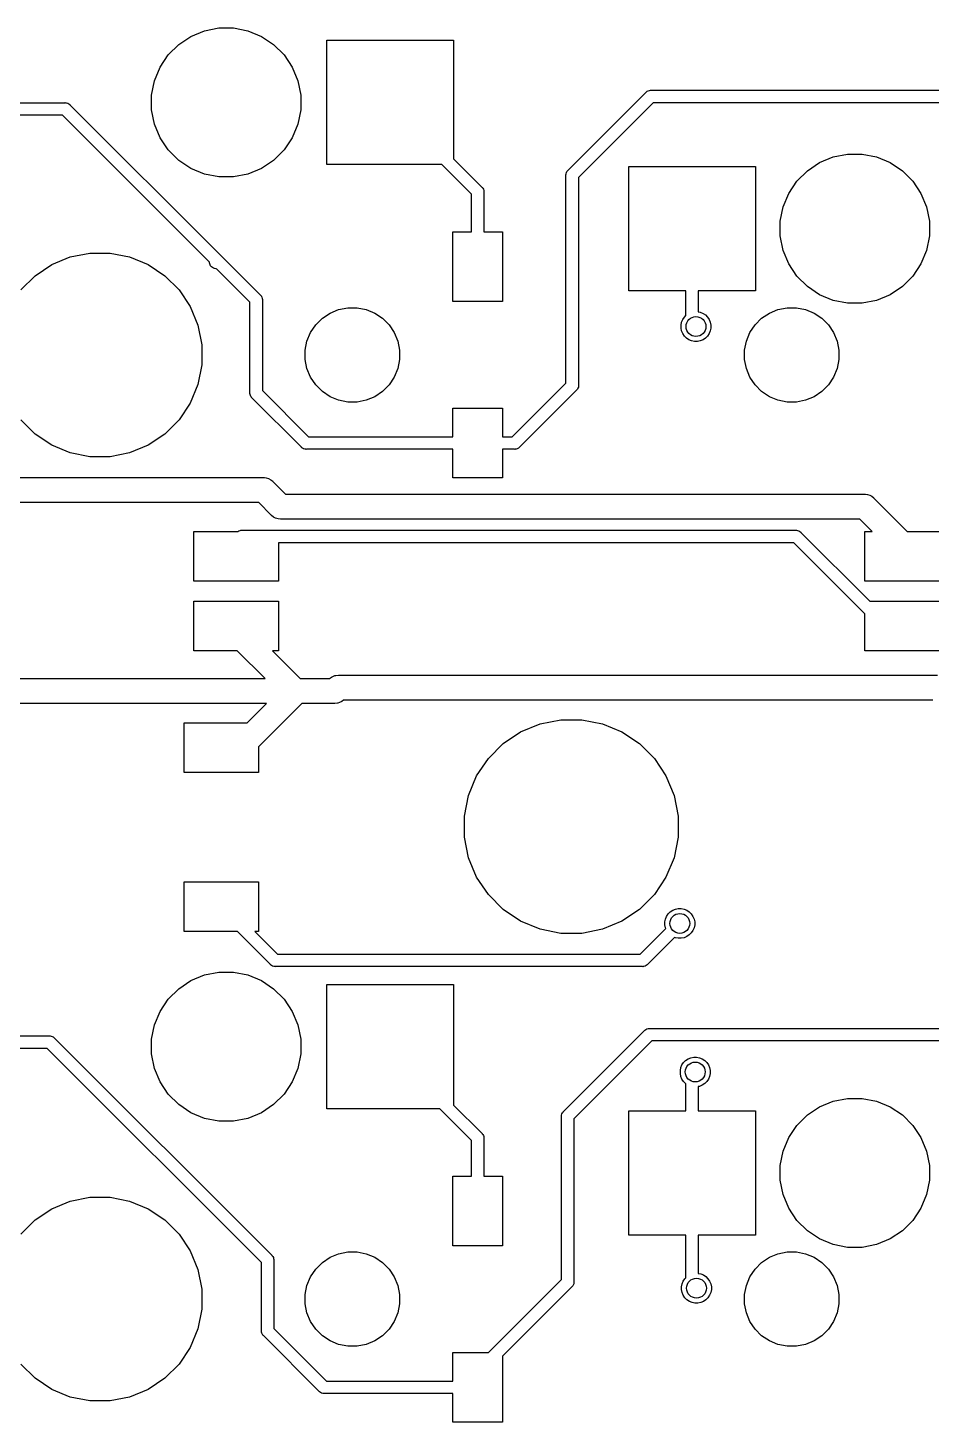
# Model space of a CAD drawing. Extents: x 0.5 to 11.2, y -4.1 to -0.9.
# Drawn here: x 10.085 to 10.801, y -2.254 to -1.149 of the extents above; entities that cross this region are included whole.
import ezdxf

# ---------------------------------------------------------------- set-up
doc = ezdxf.new("R2010")
doc.units = 0
doc.header["$MEASUREMENT"] = 0
doc.layers.add('BLACK', color=7, linetype='CONTINUOUS')

msp = doc.modelspace()

# ---------------------------------------------------------------- linework, layer by layer
at = {"layer": 'BLACK', "linetype": 'CONTINUOUS'}
for p, q in [((10.2047, -1.16259), (10.2143, -1.15613)), ((10.2143, -1.15613), (10.2251, -1.15168)), ((10.2251, -1.15168), (10.2365, -1.14941)), ((10.2365, -1.14941), (10.2481, -1.14941)), ((10.2481, -1.14941), (10.2595, -1.15168)), ((10.2595, -1.15168), (10.2703, -1.15613)), ((10.2703, -1.15613), (10.2799, -1.16259)), ((10.3221, -1.25768), (10.3221, -1.15925)), ((10.3221, -1.15925), (10.4225, -1.15925)), ((10.4225, -1.15925), (10.4225, -1.25316)), ((10.1964, -1.17082), (10.2047, -1.16259)), ((10.2799, -1.16259), (10.2882, -1.17082)), ((10.1855, -1.19124), (10.19, -1.18049)), ((10.19, -1.18049), (10.1964, -1.17082)), ((10.2882, -1.17082), (10.2946, -1.18049)), ((10.2946, -1.18049), (10.2991, -1.19124)), ((10.1832, -1.20265), (10.1855, -1.19124)), ((10.2991, -1.19124), (10.3014, -1.20265)), ((10.1832, -1.21428), (10.1832, -1.20265)), ((10.3014, -1.20265), (10.3014, -1.21428)), ((10.5131, -1.26229), (10.575, -1.20043)), ((10.575, -1.20043), (10.5751, -1.20024)), ((10.5751, -1.20024), (10.5753, -1.20009)), ((10.5753, -1.20009), (10.5759, -1.19963)), ((10.5753, -1.20009), (10.5753, -1.20009)), ((10.5759, -1.19963), (10.5767, -1.19917)), ((10.5759, -1.19963), (10.5759, -1.19963)), ((10.5759, -1.19963), (10.5759, -1.19963)), ((10.5767, -1.19917), (10.5777, -1.19889)), ((10.5777, -1.19889), (10.5784, -1.19882)), ((10.5784, -1.19882), (10.5786, -1.1988)), ((10.5784, -1.19882), (10.5784, -1.19882)), ((10.5786, -1.1988), (10.5789, -1.19882)), ((10.5789, -1.19882), (10.8485, -1.19882)), ((9.76747, -1.20866), (10.1146, -1.20866)), ((10.1146, -1.20866), (10.1149, -1.20864)), ((10.1149, -1.20864), (10.1151, -1.20866)), ((10.1151, -1.20866), (10.1151, -1.20866)), ((10.1151, -1.20866), (10.1158, -1.20873)), ((10.1158, -1.20873), (10.1168, -1.20901)), ((10.1168, -1.20901), (10.1176, -1.20947)), ((10.1176, -1.20947), (10.1184, -1.21009)), ((10.1184, -1.21009), (10.1185, -1.21027)), ((10.1185, -1.21027), (10.2375, -1.32922)), ((10.1855, -1.22569), (10.1832, -1.21428)), ((10.3014, -1.21428), (10.2991, -1.22569)), ((10.5807, -1.20866), (10.5214, -1.26798)), ((10.8467, -1.20866), (10.5807, -1.20866)), ((10.1128, -1.2185), (9.76926, -1.2185)), ((10.2292, -1.33491), (10.1128, -1.2185)), ((10.19, -1.23644), (10.1855, -1.22569)), ((10.2991, -1.22569), (10.2946, -1.23644)), ((10.1964, -1.24611), (10.19, -1.23644)), ((10.2946, -1.23644), (10.2882, -1.24611)), ((10.2047, -1.25434), (10.1964, -1.24611)), ((10.2882, -1.24611), (10.2799, -1.25434)), ((10.2143, -1.2608), (10.2047, -1.25434)), ((10.2799, -1.25434), (10.2703, -1.2608)), ((10.4131, -1.25768), (10.3221, -1.25768)), ((10.4366, -1.28117), (10.4131, -1.25768)), ((10.4225, -1.25316), (10.4448, -1.27548)), ((10.7027, -1.26259), (10.7124, -1.25613)), ((10.7124, -1.25613), (10.7231, -1.25168)), ((10.7231, -1.25168), (10.7345, -1.24941)), ((10.7345, -1.24941), (10.7462, -1.24941)), ((10.7462, -1.24941), (10.7576, -1.25168)), ((10.7576, -1.25168), (10.7683, -1.25613)), ((10.7683, -1.25613), (10.778, -1.26259)), ((10.2251, -1.26525), (10.2143, -1.2608)), ((10.2365, -1.26752), (10.2251, -1.26525)), ((10.2481, -1.26752), (10.2365, -1.26752)), ((10.2595, -1.26525), (10.2481, -1.26752)), ((10.2703, -1.2608), (10.2595, -1.26525)), ((10.5115, -1.26594), (10.5116, -1.26498)), ((10.5115, -1.26619), (10.5115, -1.26594)), ((10.5115, -1.43091), (10.5115, -1.26619)), ((10.5116, -1.26498), (10.5119, -1.26405)), ((10.5119, -1.26405), (10.5123, -1.2632)), ((10.5123, -1.2632), (10.5128, -1.26264)), ((10.5128, -1.26264), (10.5129, -1.26245)), ((10.5128, -1.26264), (10.5128, -1.26264)), ((10.5129, -1.26245), (10.5131, -1.26229)), ((10.5214, -1.26798), (10.5214, -1.43271)), ((10.5612, -1.35768), (10.5612, -1.25925)), ((10.5612, -1.25925), (10.6616, -1.25925)), ((10.6616, -1.25925), (10.6616, -1.35768)), ((10.6945, -1.27082), (10.7027, -1.26259)), ((10.778, -1.26259), (10.7862, -1.27082)), ((10.4366, -1.31102), (10.4366, -1.28117)), ((10.4448, -1.27548), (10.445, -1.27564)), ((10.445, -1.27564), (10.4452, -1.27582)), ((10.4452, -1.27582), (10.4452, -1.27582)), ((10.4452, -1.27582), (10.4454, -1.27607)), ((10.4454, -1.27607), (10.4456, -1.27639)), ((10.4456, -1.27639), (10.4461, -1.27724)), ((10.4461, -1.27724), (10.4464, -1.27817)), ((10.4464, -1.27817), (10.4464, -1.27889)), ((10.4464, -1.27889), (10.4464, -1.27889)), ((10.4464, -1.27889), (10.4465, -1.27913)), ((10.4465, -1.27913), (10.4464, -1.27937)), ((10.4464, -1.27937), (10.4464, -1.31102)), ((10.6835, -1.29124), (10.688, -1.28049)), ((10.688, -1.28049), (10.6945, -1.27082)), ((10.7862, -1.27082), (10.7927, -1.28049)), ((10.7927, -1.28049), (10.7971, -1.29124)), ((10.6813, -1.30265), (10.6835, -1.29124)), ((10.7971, -1.29124), (10.7994, -1.30265)), ((10.6813, -1.31428), (10.6813, -1.30265)), ((10.7994, -1.30265), (10.7994, -1.31428)), ((10.4218, -1.36614), (10.4218, -1.31102)), ((10.4218, -1.31102), (10.4366, -1.31102)), ((10.4464, -1.31102), (10.4612, -1.31102)), ((10.4612, -1.31102), (10.4612, -1.36614)), ((10.6835, -1.32569), (10.6813, -1.31428)), ((10.7994, -1.31428), (10.7971, -1.32569)), ((10.1041, -1.33694), (10.1188, -1.33086)), ((10.1188, -1.33086), (10.1344, -1.32776)), ((10.1344, -1.32776), (10.1503, -1.32776)), ((10.1503, -1.32776), (10.1658, -1.33086)), ((10.1658, -1.33086), (10.1805, -1.33694)), ((10.2292, -1.33548), (10.2292, -1.33491)), ((10.2293, -1.3362), (10.2292, -1.33548)), ((10.2296, -1.33713), (10.2293, -1.3362)), ((10.2375, -1.32922), (10.2377, -1.32938)), ((10.2377, -1.32938), (10.2378, -1.32956)), ((10.2378, -1.32956), (10.2378, -1.32956)), ((10.2378, -1.32956), (10.2378, -1.32957)), ((10.2378, -1.32957), (10.2694, -1.36111)), ((10.688, -1.33644), (10.6835, -1.32569)), ((10.6945, -1.34611), (10.688, -1.33644)), ((10.7927, -1.33644), (10.7862, -1.34611)), ((10.7971, -1.32569), (10.7927, -1.33644)), ((10.0796, -1.35702), (10.0909, -1.34577)), ((10.0909, -1.34577), (10.1041, -1.33694)), ((10.1805, -1.33694), (10.1938, -1.34577)), ((10.1938, -1.34577), (10.205, -1.35702)), ((10.23, -1.33798), (10.2296, -1.33713)), ((10.2307, -1.33873), (10.23, -1.33798)), ((10.2314, -1.33935), (10.2307, -1.33873)), ((10.2323, -1.3398), (10.2314, -1.33935)), ((10.2332, -1.34009), (10.2323, -1.3398)), ((10.2342, -1.34018), (10.2332, -1.34009)), ((10.2345, -1.34015), (10.2342, -1.34018)), ((10.2611, -1.3668), (10.2345, -1.34015)), ((10.7027, -1.35434), (10.6945, -1.34611)), ((10.7862, -1.34611), (10.778, -1.35434)), ((10.205, -1.35702), (10.2138, -1.37023)), ((10.6065, -1.35768), (10.5612, -1.35768)), ((10.6065, -1.37731), (10.6065, -1.35768)), ((10.6616, -1.35768), (10.6163, -1.35768)), ((10.6163, -1.35768), (10.6163, -1.37435)), ((10.7124, -1.3608), (10.7027, -1.35434)), ((10.778, -1.35434), (10.7683, -1.3608)), ((10.2611, -1.43854), (10.2611, -1.3668)), ((10.2694, -1.36111), (10.2695, -1.36127)), ((10.2695, -1.36127), (10.2697, -1.36145)), ((10.2697, -1.36145), (10.2702, -1.36202)), ((10.2702, -1.36202), (10.2702, -1.36211)), ((10.2702, -1.36211), (10.2706, -1.36287)), ((10.2706, -1.36287), (10.2709, -1.3638)), ((10.2709, -1.3638), (10.271, -1.36452)), ((10.271, -1.36452), (10.271, -1.36452)), ((10.271, -1.36452), (10.271, -1.36476)), ((10.271, -1.36476), (10.271, -1.365)), ((10.271, -1.365), (10.271, -1.43674)), ((10.4612, -1.36614), (10.4218, -1.36614)), ((10.7231, -1.36525), (10.7124, -1.3608)), ((10.7345, -1.36752), (10.7231, -1.36525)), ((10.7462, -1.36752), (10.7345, -1.36752)), ((10.7576, -1.36525), (10.7462, -1.36752)), ((10.7683, -1.3608), (10.7576, -1.36525)), ((10.2138, -1.37023), (10.2199, -1.38492)), ((10.3133, -1.38462), (10.3185, -1.37941)), ((10.3185, -1.37941), (10.3246, -1.37532)), ((10.3246, -1.37532), (10.3314, -1.3725)), ((10.3314, -1.3725), (10.3386, -1.37106)), ((10.3386, -1.37106), (10.346, -1.37106)), ((10.346, -1.37106), (10.3532, -1.3725)), ((10.3532, -1.3725), (10.36, -1.37532)), ((10.36, -1.37532), (10.3661, -1.37941)), ((10.3661, -1.37941), (10.3714, -1.38462)), ((10.6031, -1.38258), (10.604, -1.38043)), ((10.604, -1.38043), (10.6053, -1.37849)), ((10.6053, -1.37849), (10.6065, -1.37731)), ((10.6163, -1.37435), (10.6179, -1.37467)), ((10.6179, -1.37467), (10.6201, -1.37556)), ((10.6201, -1.37556), (10.622, -1.37685)), ((10.622, -1.37685), (10.6236, -1.37849)), ((10.6236, -1.37849), (10.6249, -1.38043)), ((10.6249, -1.38043), (10.6258, -1.38258)), ((10.6613, -1.38462), (10.6665, -1.37941)), ((10.6665, -1.37941), (10.6726, -1.37532)), ((10.6726, -1.37532), (10.6794, -1.3725)), ((10.6794, -1.3725), (10.6867, -1.37106)), ((10.6867, -1.37106), (10.694, -1.37106)), ((10.694, -1.37106), (10.7012, -1.3725)), ((10.7012, -1.3725), (10.7081, -1.37532)), ((10.7081, -1.37532), (10.7142, -1.37941)), ((10.7142, -1.37941), (10.7194, -1.38462)), ((10.2199, -1.38492), (10.223, -1.40052)), ((10.3063, -1.39755), (10.3092, -1.39075)), ((10.3092, -1.39075), (10.3133, -1.38462)), ((10.3714, -1.38462), (10.3754, -1.39075)), ((10.3754, -1.39075), (10.3783, -1.39755)), ((10.6027, -1.38486), (10.6031, -1.38258)), ((10.6027, -1.38719), (10.6027, -1.38486)), ((10.6031, -1.38947), (10.6027, -1.38719)), ((10.604, -1.39162), (10.6031, -1.38947)), ((10.6053, -1.39355), (10.604, -1.39162)), ((10.6249, -1.39162), (10.6236, -1.39355)), ((10.6258, -1.38947), (10.6249, -1.39162)), ((10.6258, -1.38258), (10.6263, -1.38486)), ((10.6263, -1.38719), (10.6258, -1.38947)), ((10.6263, -1.38486), (10.6263, -1.38719)), ((10.6544, -1.39755), (10.6572, -1.39075)), ((10.6572, -1.39075), (10.6613, -1.38462)), ((10.7194, -1.38462), (10.7235, -1.39075)), ((10.7235, -1.39075), (10.7263, -1.39755)), ((10.223, -1.40052), (10.223, -1.41641)), ((10.3049, -1.40478), (10.3063, -1.39755)), ((10.3783, -1.39755), (10.3797, -1.40478)), ((10.6069, -1.3952), (10.6053, -1.39355)), ((10.6089, -1.39649), (10.6069, -1.3952)), ((10.611, -1.39738), (10.6089, -1.39649)), ((10.6133, -1.39783), (10.611, -1.39738)), ((10.6156, -1.39783), (10.6133, -1.39783)), ((10.6179, -1.39738), (10.6156, -1.39783)), ((10.6201, -1.39649), (10.6179, -1.39738)), ((10.622, -1.3952), (10.6201, -1.39649)), ((10.6236, -1.39355), (10.622, -1.3952)), ((10.6529, -1.40478), (10.6544, -1.39755)), ((10.7263, -1.39755), (10.7277, -1.40478)), ((10.3049, -1.41215), (10.3049, -1.40478)), ((10.3063, -1.41937), (10.3049, -1.41215)), ((10.3797, -1.41215), (10.3783, -1.41937)), ((10.3797, -1.40478), (10.3797, -1.41215)), ((10.6529, -1.41215), (10.6529, -1.40478)), ((10.6544, -1.41937), (10.6529, -1.41215)), ((10.7277, -1.41215), (10.7263, -1.41937)), ((10.7277, -1.40478), (10.7277, -1.41215)), ((10.223, -1.41641), (10.2199, -1.43201)), ((10.3092, -1.42618), (10.3063, -1.41937)), ((10.3783, -1.41937), (10.3754, -1.42618)), ((10.6572, -1.42618), (10.6544, -1.41937)), ((10.7263, -1.41937), (10.7235, -1.42618)), ((10.2199, -1.43201), (10.2138, -1.44669)), ((10.3133, -1.43231), (10.3092, -1.42618)), ((10.3185, -1.43752), (10.3133, -1.43231)), ((10.3714, -1.43231), (10.3661, -1.43752)), ((10.3754, -1.42618), (10.3714, -1.43231)), ((10.469, -1.47343), (10.5115, -1.43091)), ((10.5205, -1.4357), (10.5201, -1.43626)), ((10.5207, -1.43551), (10.5205, -1.4357)), ((10.521, -1.43485), (10.5207, -1.43551)), ((10.5213, -1.43392), (10.521, -1.43485)), ((10.5214, -1.43319), (10.5213, -1.43392)), ((10.5214, -1.43271), (10.5214, -1.43295)), ((10.5214, -1.43295), (10.5214, -1.43319)), ((10.5214, -1.43319), (10.5214, -1.43319)), ((10.6613, -1.43231), (10.6572, -1.42618)), ((10.6665, -1.43752), (10.6613, -1.43231)), ((10.7194, -1.43231), (10.7142, -1.43752)), ((10.7235, -1.42618), (10.7194, -1.43231)), ((10.2138, -1.44669), (10.205, -1.45991)), ((10.2611, -1.43878), (10.2611, -1.43854)), ((10.2611, -1.43902), (10.2611, -1.43878)), ((10.2611, -1.43915), (10.2611, -1.43902)), ((10.2612, -1.43974), (10.2611, -1.43915)), ((10.2615, -1.44067), (10.2612, -1.43974)), ((10.2619, -1.44153), (10.2615, -1.44067)), ((10.2624, -1.44205), (10.2619, -1.44153)), ((10.2625, -1.44228), (10.2624, -1.44205)), ((10.2627, -1.44243), (10.2625, -1.44228)), ((10.302, -1.48166), (10.2627, -1.44243)), ((10.271, -1.43674), (10.3076, -1.47343)), ((10.3246, -1.44161), (10.3185, -1.43752)), ((10.3314, -1.44443), (10.3246, -1.44161)), ((10.3386, -1.44587), (10.3314, -1.44443)), ((10.346, -1.44587), (10.3386, -1.44587)), ((10.3532, -1.44443), (10.346, -1.44587)), ((10.36, -1.44161), (10.3532, -1.44443)), ((10.3661, -1.43752), (10.36, -1.44161)), ((10.5197, -1.4366), (10.4747, -1.48166)), ((10.5199, -1.43645), (10.5197, -1.4366)), ((10.5201, -1.43626), (10.5199, -1.43645)), ((10.5201, -1.43626), (10.5201, -1.43626)), ((10.6726, -1.44161), (10.6665, -1.43752)), ((10.6794, -1.44443), (10.6726, -1.44161)), ((10.6867, -1.44587), (10.6794, -1.44443)), ((10.694, -1.44587), (10.6867, -1.44587)), ((10.7012, -1.44443), (10.694, -1.44587)), ((10.7081, -1.44161), (10.7012, -1.44443)), ((10.7142, -1.43752), (10.7081, -1.44161)), ((10.4218, -1.47343), (10.4218, -1.45079)), ((10.4218, -1.45079), (10.4612, -1.45079)), ((10.4612, -1.45079), (10.4612, -1.47343)), ((10.0909, -1.47116), (10.0796, -1.45991)), ((10.205, -1.45991), (10.1938, -1.47116)), ((10.1041, -1.47999), (10.0909, -1.47116)), ((10.1188, -1.48607), (10.1041, -1.47999)), ((10.1805, -1.47999), (10.1658, -1.48607)), ((10.1938, -1.47116), (10.1805, -1.47999)), ((10.3076, -1.47343), (10.4218, -1.47343)), ((10.4612, -1.47343), (10.469, -1.47343)), ((10.1344, -1.48917), (10.1188, -1.48607)), ((10.1503, -1.48917), (10.1344, -1.48917)), ((10.1658, -1.48607), (10.1503, -1.48917)), ((10.3021, -1.48184), (10.302, -1.48166)), ((10.3023, -1.482), (10.3021, -1.48184)), ((10.3028, -1.48243), (10.3023, -1.482)), ((10.3023, -1.482), (10.3023, -1.482)), ((10.3029, -1.48246), (10.3028, -1.48243)), ((10.3037, -1.48292), (10.3029, -1.48246)), ((10.3046, -1.4832), (10.3037, -1.48292)), ((10.3054, -1.48327), (10.3046, -1.4832)), ((10.3056, -1.48329), (10.3054, -1.48327)), ((10.3054, -1.48327), (10.3054, -1.48327)), ((10.3059, -1.48327), (10.3056, -1.48329)), ((10.4218, -1.48327), (10.3059, -1.48327)), ((10.4218, -1.50591), (10.4218, -1.48327)), ((10.4708, -1.48327), (10.4612, -1.48327)), ((10.4612, -1.48327), (10.4612, -1.50591)), ((10.471, -1.48329), (10.4708, -1.48327)), ((10.4713, -1.48327), (10.471, -1.48329)), ((10.472, -1.4832), (10.4713, -1.48327)), ((10.4713, -1.48327), (10.4713, -1.48327)), ((10.4729, -1.48292), (10.472, -1.4832)), ((10.4738, -1.48246), (10.4729, -1.48292)), ((10.4745, -1.48184), (10.4738, -1.48246)), ((10.4747, -1.48166), (10.4745, -1.48184)), ((9.99765, -1.50573), (10.2717, -1.50573)), ((10.2717, -1.50573), (10.2722, -1.50568)), ((10.2722, -1.50568), (10.2726, -1.50573)), ((10.2726, -1.50573), (10.2741, -1.50587)), ((10.2741, -1.50587), (10.2759, -1.50643)), ((10.2759, -1.50643), (10.2777, -1.50735)), ((10.2777, -1.50735), (10.2792, -1.50858)), ((10.2792, -1.50858), (10.2795, -1.50895)), ((10.2795, -1.50895), (10.2894, -1.5189)), ((10.4612, -1.50591), (10.4218, -1.50591)), ((10.2894, -1.5189), (10.7478, -1.5189)), ((10.7478, -1.5189), (10.7483, -1.51885)), ((10.7483, -1.51885), (10.7488, -1.5189)), ((10.7488, -1.5189), (10.7503, -1.51904)), ((10.7503, -1.51904), (10.7521, -1.5196)), ((10.7521, -1.5196), (10.7538, -1.52052)), ((10.7538, -1.52052), (10.7553, -1.52175)), ((10.7553, -1.52175), (10.7556, -1.52212)), ((10.7556, -1.52212), (10.7819, -1.54843)), ((10.2681, -1.52541), (10.0091, -1.52541)), ((10.278, -1.53536), (10.2681, -1.52541)), ((10.2783, -1.53573), (10.278, -1.53536)), ((10.2798, -1.53696), (10.2783, -1.53573)), ((10.2815, -1.53788), (10.2798, -1.53696)), ((10.2825, -1.53816), (10.2815, -1.53788)), ((10.2834, -1.53844), (10.2825, -1.53816)), ((10.2853, -1.53863), (10.2834, -1.53844)), ((10.2858, -1.53858), (10.2853, -1.53863)), ((10.7442, -1.53858), (10.2858, -1.53858)), ((10.7541, -1.54843), (10.7442, -1.53858)), ((10.2168, -1.5878), (10.2168, -1.54843)), ((10.2168, -1.54843), (10.2513, -1.54843)), ((10.2513, -1.54843), (10.2515, -1.54825)), ((10.2515, -1.54825), (10.2523, -1.54779)), ((10.2515, -1.54825), (10.2515, -1.54825)), ((10.2515, -1.54825), (10.2515, -1.54825)), ((10.2523, -1.54779), (10.2533, -1.54751)), ((10.2533, -1.54751), (10.254, -1.54744)), ((10.254, -1.54744), (10.2542, -1.54742)), ((10.254, -1.54744), (10.254, -1.54744)), ((10.2542, -1.54742), (10.2545, -1.54744)), ((10.2545, -1.54744), (10.6938, -1.54744)), ((10.692, -1.55728), (10.2838, -1.55728)), ((10.2838, -1.55728), (10.2838, -1.5878)), ((10.7483, -1.61365), (10.692, -1.55728)), ((10.6938, -1.54744), (10.694, -1.54742)), ((10.694, -1.54742), (10.6942, -1.54744)), ((10.6942, -1.54744), (10.6942, -1.54744)), ((10.6942, -1.54744), (10.695, -1.54751)), ((10.695, -1.54751), (10.6959, -1.54779)), ((10.6959, -1.54779), (10.6967, -1.54825)), ((10.6967, -1.54825), (10.6975, -1.54887)), ((10.6975, -1.54887), (10.6976, -1.54905)), ((10.6976, -1.54905), (10.7521, -1.60354)), ((10.7483, -1.5878), (10.7483, -1.54843)), ((10.7483, -1.54843), (10.7541, -1.54843)), ((10.7819, -1.54843), (10.8153, -1.54843)), ((10.2838, -1.5878), (10.2168, -1.5878)), ((10.8153, -1.5878), (10.7483, -1.5878)), ((10.2168, -1.64291), (10.2168, -1.60354)), ((10.2168, -1.60354), (10.2838, -1.60354)), ((10.2838, -1.60354), (10.2838, -1.64291)), ((10.7521, -1.60354), (10.8153, -1.60354)), ((10.7483, -1.64291), (10.7483, -1.61365)), ((10.2511, -1.64291), (10.2168, -1.64291)), ((10.2732, -1.66496), (10.2511, -1.64291)), ((10.2838, -1.64291), (10.279, -1.64291)), ((10.279, -1.64291), (10.301, -1.66496)), ((10.8153, -1.64291), (10.7483, -1.64291)), ((10.0355, -1.66496), (10.2732, -1.66496)), ((10.301, -1.66496), (10.3243, -1.66496)), ((10.3243, -1.66496), (10.3257, -1.66382)), ((10.3257, -1.66382), (10.3274, -1.66291)), ((10.3274, -1.66291), (10.3285, -1.66258)), ((10.3285, -1.66258), (10.3293, -1.66235)), ((10.3293, -1.66235), (10.3312, -1.66216)), ((10.3312, -1.66216), (10.3317, -1.6622)), ((10.3317, -1.6622), (10.8057, -1.6622)), ((10.2744, -1.68465), (10.0332, -1.68465)), ((10.259, -1.7), (10.2744, -1.68465)), ((10.3022, -1.68465), (10.268, -1.71884)), ((10.328, -1.68465), (10.3022, -1.68465)), ((10.3284, -1.68469), (10.328, -1.68465)), ((10.3304, -1.6845), (10.3284, -1.68469)), ((10.3307, -1.68441), (10.3304, -1.6845)), ((10.3322, -1.68394), (10.3307, -1.68441)), ((10.3339, -1.68303), (10.3322, -1.68394)), ((10.3353, -1.68189), (10.3339, -1.68303)), ((10.8021, -1.68189), (10.3353, -1.68189)), ((10.209, -1.73937), (10.209, -1.7)), ((10.209, -1.7), (10.259, -1.7)), ((10.4756, -1.70709), (10.491, -1.70071)), ((10.491, -1.70071), (10.5074, -1.69746)), ((10.5074, -1.69746), (10.5241, -1.69746)), ((10.5241, -1.69746), (10.5404, -1.70071)), ((10.5404, -1.70071), (10.5558, -1.70709)), ((10.4618, -1.71636), (10.4756, -1.70709)), ((10.5558, -1.70709), (10.5697, -1.71636)), ((10.268, -1.71884), (10.268, -1.73937)), ((10.45, -1.72815), (10.4618, -1.71636)), ((10.5697, -1.71636), (10.5815, -1.72815)), ((10.4407, -1.74201), (10.45, -1.72815)), ((10.5815, -1.72815), (10.5907, -1.74201)), ((10.268, -1.73937), (10.209, -1.73937)), ((10.4343, -1.75742), (10.4407, -1.74201)), ((10.5907, -1.74201), (10.5971, -1.75742)), ((10.4311, -1.77377), (10.4343, -1.75742)), ((10.5971, -1.75742), (10.6004, -1.77377)), ((10.4311, -1.79044), (10.4311, -1.77377)), ((10.6004, -1.77377), (10.6004, -1.79044)), ((10.4343, -1.8068), (10.4311, -1.79044)), ((10.6004, -1.79044), (10.5971, -1.8068)), ((10.4407, -1.8222), (10.4343, -1.8068)), ((10.5971, -1.8068), (10.5907, -1.8222)), ((10.45, -1.83606), (10.4407, -1.8222)), ((10.5907, -1.8222), (10.5815, -1.83606)), ((10.209, -1.86535), (10.209, -1.82598)), ((10.209, -1.82598), (10.268, -1.82598)), ((10.268, -1.82598), (10.268, -1.86535)), ((10.4618, -1.84785), (10.45, -1.83606)), ((10.5815, -1.83606), (10.5697, -1.84785)), ((10.4756, -1.85712), (10.4618, -1.84785)), ((10.5697, -1.84785), (10.5558, -1.85712)), ((10.5899, -1.85769), (10.5903, -1.85541)), ((10.5903, -1.85541), (10.5912, -1.85326)), ((10.5912, -1.85326), (10.5925, -1.85133)), ((10.5925, -1.85133), (10.5941, -1.84968)), ((10.5941, -1.84968), (10.5961, -1.84839)), ((10.5961, -1.84839), (10.5982, -1.8475)), ((10.5982, -1.8475), (10.6005, -1.84705)), ((10.6005, -1.84705), (10.6028, -1.84705)), ((10.6028, -1.84705), (10.6051, -1.8475)), ((10.6051, -1.8475), (10.6073, -1.84839)), ((10.6073, -1.84839), (10.6092, -1.84968)), ((10.6092, -1.84968), (10.6108, -1.85133)), ((10.6108, -1.85133), (10.6121, -1.85326)), ((10.6121, -1.85326), (10.613, -1.85541)), ((10.613, -1.85541), (10.6135, -1.85769)), ((10.2512, -1.86535), (10.209, -1.86535)), ((10.2774, -1.8915), (10.2512, -1.86535)), ((10.268, -1.86535), (10.2651, -1.86535)), ((10.2651, -1.86535), (10.283, -1.88327)), ((10.491, -1.8635), (10.4756, -1.85712)), ((10.5074, -1.86675), (10.491, -1.8635)), ((10.5404, -1.8635), (10.5241, -1.86675)), ((10.5558, -1.85712), (10.5404, -1.8635)), ((10.5703, -1.88327), (10.5906, -1.86298)), ((10.5899, -1.86002), (10.5899, -1.85769)), ((10.5903, -1.8623), (10.5899, -1.86002)), ((10.5906, -1.86298), (10.5903, -1.8623)), ((10.6108, -1.86639), (10.6092, -1.86803)), ((10.6121, -1.86445), (10.6108, -1.86639)), ((10.613, -1.8623), (10.6121, -1.86445)), ((10.6135, -1.86002), (10.613, -1.8623)), ((10.6135, -1.85769), (10.6135, -1.86002)), ((10.5241, -1.86675), (10.5074, -1.86675)), ((10.5976, -1.86994), (10.576, -1.8915)), ((10.5982, -1.87022), (10.5976, -1.86994)), ((10.6005, -1.87067), (10.5982, -1.87022)), ((10.6028, -1.87067), (10.6005, -1.87067)), ((10.6051, -1.87022), (10.6028, -1.87067)), ((10.6073, -1.86933), (10.6051, -1.87022)), ((10.6092, -1.86803), (10.6073, -1.86933)), ((10.283, -1.88327), (10.5703, -1.88327)), ((10.2143, -1.90416), (10.2251, -1.89971)), ((10.2251, -1.89971), (10.2365, -1.89744)), ((10.2365, -1.89744), (10.2481, -1.89744)), ((10.2481, -1.89744), (10.2595, -1.89971)), ((10.2595, -1.89971), (10.2703, -1.90416)), ((10.2775, -1.89169), (10.2774, -1.8915)), ((10.2783, -1.8923), (10.2775, -1.89169)), ((10.2791, -1.89276), (10.2783, -1.8923)), ((10.28, -1.89304), (10.2791, -1.89276)), ((10.2808, -1.89311), (10.28, -1.89304)), ((10.281, -1.89313), (10.2808, -1.89311)), ((10.2808, -1.89311), (10.2808, -1.89311)), ((10.2812, -1.89311), (10.281, -1.89313)), ((10.5721, -1.89311), (10.2812, -1.89311)), ((10.5723, -1.89313), (10.5721, -1.89311)), ((10.5726, -1.89311), (10.5723, -1.89313)), ((10.5733, -1.89304), (10.5726, -1.89311)), ((10.5726, -1.89311), (10.5726, -1.89311)), ((10.5742, -1.89276), (10.5733, -1.89304)), ((10.5751, -1.8923), (10.5742, -1.89276)), ((10.5758, -1.89169), (10.5751, -1.8923)), ((10.576, -1.8915), (10.5758, -1.89169)), ((10.1964, -1.91885), (10.2047, -1.91062)), ((10.2047, -1.91062), (10.2143, -1.90416)), ((10.2703, -1.90416), (10.2799, -1.91062)), ((10.2799, -1.91062), (10.2882, -1.91885)), ((10.3221, -2.00571), (10.3221, -1.90728)), ((10.3221, -1.90728), (10.4225, -1.90728)), ((10.4225, -1.90728), (10.4225, -2.00276)), ((10.19, -1.92852), (10.1964, -1.91885)), ((10.2882, -1.91885), (10.2946, -1.92852)), ((10.1855, -1.93927), (10.19, -1.92852)), ((10.2946, -1.92852), (10.2991, -1.93927)), ((10.1832, -1.95068), (10.1855, -1.93927)), ((10.2991, -1.93927), (10.3014, -1.95068)), ((10.5096, -2.00796), (10.5738, -1.94374)), ((10.5738, -1.94374), (10.574, -1.94355)), ((10.574, -1.94355), (10.5742, -1.9434)), ((10.5742, -1.9434), (10.5747, -1.94294)), ((10.5742, -1.9434), (10.5742, -1.9434)), ((10.5747, -1.94294), (10.5756, -1.94248)), ((10.5747, -1.94294), (10.5747, -1.94294)), ((10.5747, -1.94294), (10.5747, -1.94294)), ((10.5756, -1.94248), (10.5765, -1.9422)), ((10.5765, -1.9422), (10.5772, -1.94213)), ((10.5772, -1.94213), (10.5775, -1.9421)), ((10.5772, -1.94213), (10.5772, -1.94213)), ((10.5775, -1.9421), (10.5777, -1.94213)), ((10.5777, -1.94213), (10.8743, -1.94213)), ((9.80967, -1.94803), (10.1024, -1.94803)), ((10.1024, -1.94803), (10.1027, -1.94801)), ((10.1027, -1.94801), (10.1029, -1.94803)), ((10.1029, -1.94803), (10.1029, -1.94803)), ((10.1029, -1.94803), (10.1036, -1.9481)), ((10.1036, -1.9481), (10.1045, -1.94838)), ((10.1045, -1.94838), (10.1054, -1.94884)), ((10.1054, -1.94884), (10.1062, -1.94946)), ((10.1062, -1.94946), (10.1063, -1.94964)), ((10.1063, -1.94964), (10.2784, -2.12174)), ((10.1832, -1.96231), (10.1832, -1.95068)), ((10.3014, -1.95068), (10.3014, -1.96231)), ((10.5795, -1.95197), (10.5178, -2.01365)), ((10.8725, -1.95197), (10.5795, -1.95197)), ((10.1006, -1.95787), (9.81147, -1.95787)), ((10.2702, -2.12743), (10.1006, -1.95787)), ((10.1855, -1.97372), (10.1832, -1.96231)), ((10.3014, -1.96231), (10.2991, -1.97372)), ((10.6083, -1.96611), (10.6104, -1.96522)), ((10.6104, -1.96522), (10.6127, -1.96476)), ((10.6127, -1.96476), (10.615, -1.96476)), ((10.615, -1.96476), (10.6173, -1.96522)), ((10.6173, -1.96522), (10.6195, -1.96611)), ((10.19, -1.98447), (10.1855, -1.97372)), ((10.2991, -1.97372), (10.2946, -1.98447)), ((10.6021, -1.97541), (10.6025, -1.97313)), ((10.6021, -1.97774), (10.6021, -1.97541)), ((10.6025, -1.97313), (10.6034, -1.97098)), ((10.6034, -1.97098), (10.6047, -1.96905)), ((10.6047, -1.96905), (10.6063, -1.9674)), ((10.6063, -1.9674), (10.6083, -1.96611)), ((10.6195, -1.96611), (10.6214, -1.9674)), ((10.6214, -1.9674), (10.6231, -1.96905)), ((10.6231, -1.96905), (10.6243, -1.97098)), ((10.6243, -1.97098), (10.6252, -1.97313)), ((10.6252, -1.97313), (10.6257, -1.97541)), ((10.6257, -1.97541), (10.6257, -1.97774)), ((10.1964, -1.99414), (10.19, -1.98447)), ((10.2946, -1.98447), (10.2882, -1.99414)), ((10.6025, -1.98002), (10.6021, -1.97774)), ((10.6034, -1.98217), (10.6025, -1.98002)), ((10.6047, -1.9841), (10.6034, -1.98217)), ((10.6063, -1.98575), (10.6047, -1.9841)), ((10.6065, -1.98583), (10.6063, -1.98575)), ((10.6065, -2.00728), (10.6065, -1.98583)), ((10.6173, -1.98793), (10.6163, -1.98813)), ((10.6163, -1.98813), (10.6163, -2.00728)), ((10.6195, -1.98704), (10.6173, -1.98793)), ((10.6214, -1.98575), (10.6195, -1.98704)), ((10.6231, -1.9841), (10.6214, -1.98575)), ((10.6243, -1.98217), (10.6231, -1.9841)), ((10.6252, -1.98002), (10.6243, -1.98217)), ((10.6257, -1.97774), (10.6252, -1.98002)), ((10.2047, -2.00237), (10.1964, -1.99414)), ((10.2882, -1.99414), (10.2799, -2.00237)), ((10.7231, -1.99971), (10.7345, -1.99744)), ((10.7345, -1.99744), (10.7462, -1.99744)), ((10.7462, -1.99744), (10.7576, -1.99971)), ((10.2143, -2.00883), (10.2047, -2.00237)), ((10.2251, -2.01328), (10.2143, -2.00883)), ((10.2703, -2.00883), (10.2595, -2.01328)), ((10.2799, -2.00237), (10.2703, -2.00883)), ((10.4115, -2.00571), (10.3221, -2.00571)), ((10.4366, -2.03078), (10.4115, -2.00571)), ((10.4225, -2.00276), (10.4448, -2.02509)), ((10.508, -2.01065), (10.5083, -2.00972)), ((10.5083, -2.00972), (10.5088, -2.00887)), ((10.5088, -2.00887), (10.5092, -2.00831)), ((10.5092, -2.00831), (10.5094, -2.00812)), ((10.5092, -2.00831), (10.5092, -2.00831)), ((10.5094, -2.00812), (10.5096, -2.00796)), ((10.5612, -2.10571), (10.5612, -2.00728)), ((10.5612, -2.00728), (10.6065, -2.00728)), ((10.6163, -2.00728), (10.6616, -2.00728)), ((10.6616, -2.00728), (10.6616, -2.10571)), ((10.7027, -2.01062), (10.7124, -2.00416)), ((10.7124, -2.00416), (10.7231, -1.99971)), ((10.7576, -1.99971), (10.7683, -2.00416)), ((10.7683, -2.00416), (10.778, -2.01062)), ((10.2365, -2.01555), (10.2251, -2.01328)), ((10.2481, -2.01555), (10.2365, -2.01555)), ((10.2595, -2.01328), (10.2481, -2.01555)), ((10.5079, -2.01161), (10.508, -2.01065)), ((10.508, -2.01186), (10.5079, -2.01161)), ((10.508, -2.14107), (10.508, -2.01186)), ((10.5178, -2.01365), (10.5178, -2.14287)), ((10.688, -2.02852), (10.6945, -2.01885)), ((10.6945, -2.01885), (10.7027, -2.01062)), ((10.778, -2.01062), (10.7862, -2.01885)), ((10.7862, -2.01885), (10.7927, -2.02852)), ((10.4366, -2.05906), (10.4366, -2.03078)), ((10.4448, -2.02509), (10.445, -2.02524)), ((10.445, -2.02524), (10.4452, -2.02543)), ((10.4452, -2.02543), (10.4452, -2.02543)), ((10.4452, -2.02543), (10.4455, -2.02586)), ((10.4455, -2.02586), (10.4456, -2.02599)), ((10.4456, -2.02599), (10.4461, -2.02685)), ((10.4461, -2.02685), (10.4464, -2.02778)), ((10.4464, -2.02778), (10.4464, -2.0285)), ((10.4464, -2.0285), (10.4464, -2.0285)), ((10.4464, -2.0285), (10.4465, -2.02874)), ((10.4465, -2.02874), (10.4464, -2.02898)), ((10.4464, -2.02898), (10.4464, -2.05906)), ((10.6835, -2.03927), (10.688, -2.02852)), ((10.7927, -2.02852), (10.7971, -2.03927)), ((10.6813, -2.05068), (10.6835, -2.03927)), ((10.7971, -2.03927), (10.7994, -2.05068)), ((10.6813, -2.06231), (10.6813, -2.05068)), ((10.7994, -2.05068), (10.7994, -2.06231)), ((10.4218, -2.11417), (10.4218, -2.05906)), ((10.4218, -2.05906), (10.4366, -2.05906)), ((10.4464, -2.05906), (10.4612, -2.05906)), ((10.4612, -2.05906), (10.4612, -2.11417)), ((10.6835, -2.07372), (10.6813, -2.06231)), ((10.7994, -2.06231), (10.7971, -2.07372)), ((10.1188, -2.07889), (10.1344, -2.07579)), ((10.1344, -2.07579), (10.1503, -2.07579)), ((10.1503, -2.07579), (10.1658, -2.07889)), ((10.688, -2.08447), (10.6835, -2.07372)), ((10.7971, -2.07372), (10.7927, -2.08447)), ((10.0909, -2.09381), (10.1041, -2.08497)), ((10.1041, -2.08497), (10.1188, -2.07889)), ((10.1658, -2.07889), (10.1805, -2.08497)), ((10.1805, -2.08497), (10.1938, -2.09381)), ((10.6945, -2.09414), (10.688, -2.08447)), ((10.7927, -2.08447), (10.7862, -2.09414)), ((10.0796, -2.10505), (10.0909, -2.09381)), ((10.1938, -2.09381), (10.205, -2.10505)), ((10.7027, -2.10237), (10.6945, -2.09414)), ((10.7862, -2.09414), (10.778, -2.10237)), ((10.205, -2.10505), (10.2138, -2.11827)), ((10.6065, -2.10571), (10.5612, -2.10571)), ((10.6065, -2.13952), (10.6065, -2.10571)), ((10.6616, -2.10571), (10.6163, -2.10571)), ((10.6163, -2.10571), (10.6163, -2.13608)), ((10.7124, -2.10883), (10.7027, -2.10237)), ((10.7231, -2.11328), (10.7124, -2.10883)), ((10.7683, -2.10883), (10.7576, -2.11328)), ((10.778, -2.10237), (10.7683, -2.10883)), ((10.2138, -2.11827), (10.2199, -2.13295)), ((10.3246, -2.12335), (10.3314, -2.12053)), ((10.3314, -2.12053), (10.3386, -2.11909)), ((10.3386, -2.11909), (10.346, -2.11909)), ((10.346, -2.11909), (10.3532, -2.12053)), ((10.3532, -2.12053), (10.36, -2.12335)), ((10.4612, -2.11417), (10.4218, -2.11417)), ((10.6726, -2.12335), (10.6794, -2.12053)), ((10.6794, -2.12053), (10.6867, -2.11909)), ((10.6867, -2.11909), (10.694, -2.11909)), ((10.694, -2.11909), (10.7012, -2.12053)), ((10.7012, -2.12053), (10.7081, -2.12335)), ((10.7345, -2.11555), (10.7231, -2.11328)), ((10.7462, -2.11555), (10.7345, -2.11555)), ((10.7576, -2.11328), (10.7462, -2.11555)), ((10.2702, -2.18145), (10.2702, -2.12743)), ((10.2784, -2.12174), (10.2786, -2.1219)), ((10.2786, -2.1219), (10.2787, -2.12208)), ((10.2787, -2.12208), (10.2787, -2.12208)), ((10.2787, -2.12208), (10.279, -2.12242)), ((10.279, -2.12242), (10.2792, -2.12265)), ((10.2792, -2.12265), (10.2797, -2.1235)), ((10.2797, -2.1235), (10.2799, -2.12443)), ((10.2799, -2.12443), (10.28, -2.12515)), ((10.28, -2.12515), (10.28, -2.12515)), ((10.28, -2.12515), (10.28, -2.12539)), ((10.28, -2.12539), (10.28, -2.12563)), ((10.28, -2.12563), (10.28, -2.17965)), ((10.3133, -2.13265), (10.3185, -2.12744)), ((10.3185, -2.12744), (10.3246, -2.12335)), ((10.36, -2.12335), (10.3661, -2.12744)), ((10.3661, -2.12744), (10.3714, -2.13265)), ((10.6613, -2.13265), (10.6665, -2.12744)), ((10.6665, -2.12744), (10.6726, -2.12335)), ((10.7081, -2.12335), (10.7142, -2.12744)), ((10.7142, -2.12744), (10.7194, -2.13265)), ((10.2199, -2.13295), (10.223, -2.14855)), ((10.3063, -2.14559), (10.3092, -2.13878)), ((10.3092, -2.13878), (10.3133, -2.13265)), ((10.3714, -2.13265), (10.3754, -2.13878)), ((10.3754, -2.13878), (10.3783, -2.14559)), ((10.4502, -2.19882), (10.508, -2.14107)), ((10.6035, -2.14439), (10.6044, -2.14224)), ((10.6044, -2.14224), (10.6057, -2.14031)), ((10.6057, -2.14031), (10.6065, -2.13952)), ((10.6163, -2.13608), (10.6183, -2.13648)), ((10.6183, -2.13648), (10.6205, -2.13737)), ((10.6205, -2.13737), (10.6224, -2.13866)), ((10.6224, -2.13866), (10.624, -2.14031)), ((10.624, -2.14031), (10.6253, -2.14224)), ((10.6253, -2.14224), (10.6262, -2.14439)), ((10.6544, -2.14559), (10.6572, -2.13878)), ((10.6572, -2.13878), (10.6613, -2.13265)), ((10.7194, -2.13265), (10.7235, -2.13878)), ((10.7235, -2.13878), (10.7263, -2.14559)), ((10.223, -2.14855), (10.223, -2.16445)), ((10.3049, -2.15281), (10.3063, -2.14559)), ((10.3049, -2.16018), (10.3049, -2.15281)), ((10.3783, -2.14559), (10.3797, -2.15281)), ((10.3797, -2.15281), (10.3797, -2.16018)), ((10.5162, -2.14676), (10.4612, -2.20176)), ((10.5164, -2.14661), (10.5162, -2.14676)), ((10.5165, -2.14642), (10.5164, -2.14661)), ((10.517, -2.14586), (10.5165, -2.14642)), ((10.5165, -2.14642), (10.5165, -2.14642)), ((10.5175, -2.145), (10.517, -2.14586)), ((10.5177, -2.14431), (10.5175, -2.145)), ((10.5178, -2.14335), (10.5177, -2.14407)), ((10.5177, -2.14407), (10.5177, -2.14431)), ((10.5178, -2.14287), (10.5178, -2.14311)), ((10.5178, -2.14311), (10.5178, -2.14335)), ((10.5178, -2.14335), (10.5178, -2.14335)), ((10.6031, -2.14667), (10.6035, -2.14439)), ((10.6031, -2.149), (10.6031, -2.14667)), ((10.6035, -2.15128), (10.6031, -2.149)), ((10.6044, -2.15343), (10.6035, -2.15128)), ((10.6057, -2.15536), (10.6044, -2.15343)), ((10.6253, -2.15343), (10.624, -2.15536)), ((10.6262, -2.15128), (10.6253, -2.15343)), ((10.6262, -2.14439), (10.6267, -2.14667)), ((10.6267, -2.149), (10.6262, -2.15128)), ((10.6267, -2.14667), (10.6267, -2.149)), ((10.6529, -2.15281), (10.6544, -2.14559)), ((10.6529, -2.16018), (10.6529, -2.15281)), ((10.7263, -2.14559), (10.7277, -2.15281)), ((10.7277, -2.15281), (10.7277, -2.16018)), ((10.223, -2.16445), (10.2199, -2.18004)), ((10.3063, -2.16741), (10.3049, -2.16018)), ((10.3797, -2.16018), (10.3783, -2.16741)), ((10.6073, -2.15701), (10.6057, -2.15536)), ((10.6093, -2.1583), (10.6073, -2.15701)), ((10.6114, -2.15919), (10.6093, -2.1583)), ((10.6137, -2.15965), (10.6114, -2.15919)), ((10.616, -2.15965), (10.6137, -2.15965)), ((10.6183, -2.15919), (10.616, -2.15965)), ((10.6205, -2.1583), (10.6183, -2.15919)), ((10.6224, -2.15701), (10.6205, -2.1583)), ((10.624, -2.15536), (10.6224, -2.15701)), ((10.6544, -2.16741), (10.6529, -2.16018)), ((10.7277, -2.16018), (10.7263, -2.16741)), ((10.3092, -2.17421), (10.3063, -2.16741)), ((10.3133, -2.18034), (10.3092, -2.17421)), ((10.3754, -2.17421), (10.3714, -2.18034)), ((10.3783, -2.16741), (10.3754, -2.17421)), ((10.6572, -2.17421), (10.6544, -2.16741)), ((10.6613, -2.18034), (10.6572, -2.17421)), ((10.7235, -2.17421), (10.7194, -2.18034)), ((10.7263, -2.16741), (10.7235, -2.17421)), ((10.2199, -2.18004), (10.2138, -2.19473)), ((10.2702, -2.18169), (10.2702, -2.18145)), ((10.2702, -2.18266), (10.2702, -2.18169)), ((10.2705, -2.18359), (10.2702, -2.18266)), ((10.271, -2.18444), (10.2705, -2.18359)), ((10.2714, -2.18499), (10.271, -2.18444)), ((10.2716, -2.18519), (10.2714, -2.18499)), ((10.2718, -2.18534), (10.2716, -2.18519)), ((10.3161, -2.22969), (10.2718, -2.18534)), ((10.28, -2.17965), (10.3218, -2.22146)), ((10.3185, -2.18555), (10.3133, -2.18034)), ((10.3246, -2.18964), (10.3185, -2.18555)), ((10.3661, -2.18555), (10.36, -2.18964)), ((10.3714, -2.18034), (10.3661, -2.18555)), ((10.6665, -2.18555), (10.6613, -2.18034)), ((10.6726, -2.18964), (10.6665, -2.18555)), ((10.7142, -2.18555), (10.7081, -2.18964)), ((10.7194, -2.18034), (10.7142, -2.18555)), ((10.2138, -2.19473), (10.205, -2.20794)), ((10.3314, -2.19246), (10.3246, -2.18964)), ((10.3386, -2.1939), (10.3314, -2.19246)), ((10.346, -2.1939), (10.3386, -2.1939)), ((10.3532, -2.19246), (10.346, -2.1939)), ((10.36, -2.18964), (10.3532, -2.19246)), ((10.6794, -2.19246), (10.6726, -2.18964)), ((10.6867, -2.1939), (10.6794, -2.19246)), ((10.694, -2.1939), (10.6867, -2.1939)), ((10.7012, -2.19246), (10.694, -2.1939)), ((10.7081, -2.18964), (10.7012, -2.19246)), ((10.0909, -2.21919), (10.0796, -2.20794)), ((10.205, -2.20794), (10.1938, -2.21919)), ((10.4218, -2.22146), (10.4218, -2.19882)), ((10.4218, -2.19882), (10.4502, -2.19882)), ((10.4612, -2.20176), (10.4612, -2.25394)), ((10.1041, -2.22802), (10.0909, -2.21919)), ((10.1938, -2.21919), (10.1805, -2.22802)), ((10.1188, -2.2341), (10.1041, -2.22802)), ((10.1805, -2.22802), (10.1658, -2.2341)), ((10.3163, -2.22987), (10.3161, -2.22969)), ((10.3165, -2.23003), (10.3163, -2.22987)), ((10.3169, -2.23041), (10.3165, -2.23003)), ((10.3165, -2.23003), (10.3165, -2.23003)), ((10.317, -2.23049), (10.3169, -2.23041)), ((10.3179, -2.23095), (10.317, -2.23049)), ((10.3188, -2.23123), (10.3179, -2.23095)), ((10.3218, -2.22146), (10.4218, -2.22146)), ((10.1344, -2.2372), (10.1188, -2.2341)), ((10.1503, -2.2372), (10.1344, -2.2372)), ((10.1658, -2.2341), (10.1503, -2.2372)), ((10.3195, -2.2313), (10.3188, -2.23123)), ((10.3198, -2.23132), (10.3195, -2.2313)), ((10.3195, -2.2313), (10.3195, -2.2313)), ((10.32, -2.2313), (10.3198, -2.23132)), ((10.4218, -2.2313), (10.32, -2.2313)), ((10.4218, -2.25394), (10.4218, -2.2313)), ((10.4612, -2.25394), (10.4218, -2.25394))]:
    msp.add_line(p, q, dxfattribs=at)
at = {"layer": 'BLACK'}
for centre in [(10.6145, -1.38602), (10.6017, -1.85886), (10.6139, -1.97657), (10.6149, -2.14783)]:
    msp.add_circle(centre, 0.007874, dxfattribs=at)

doc.saveas('drawing.dxf')
